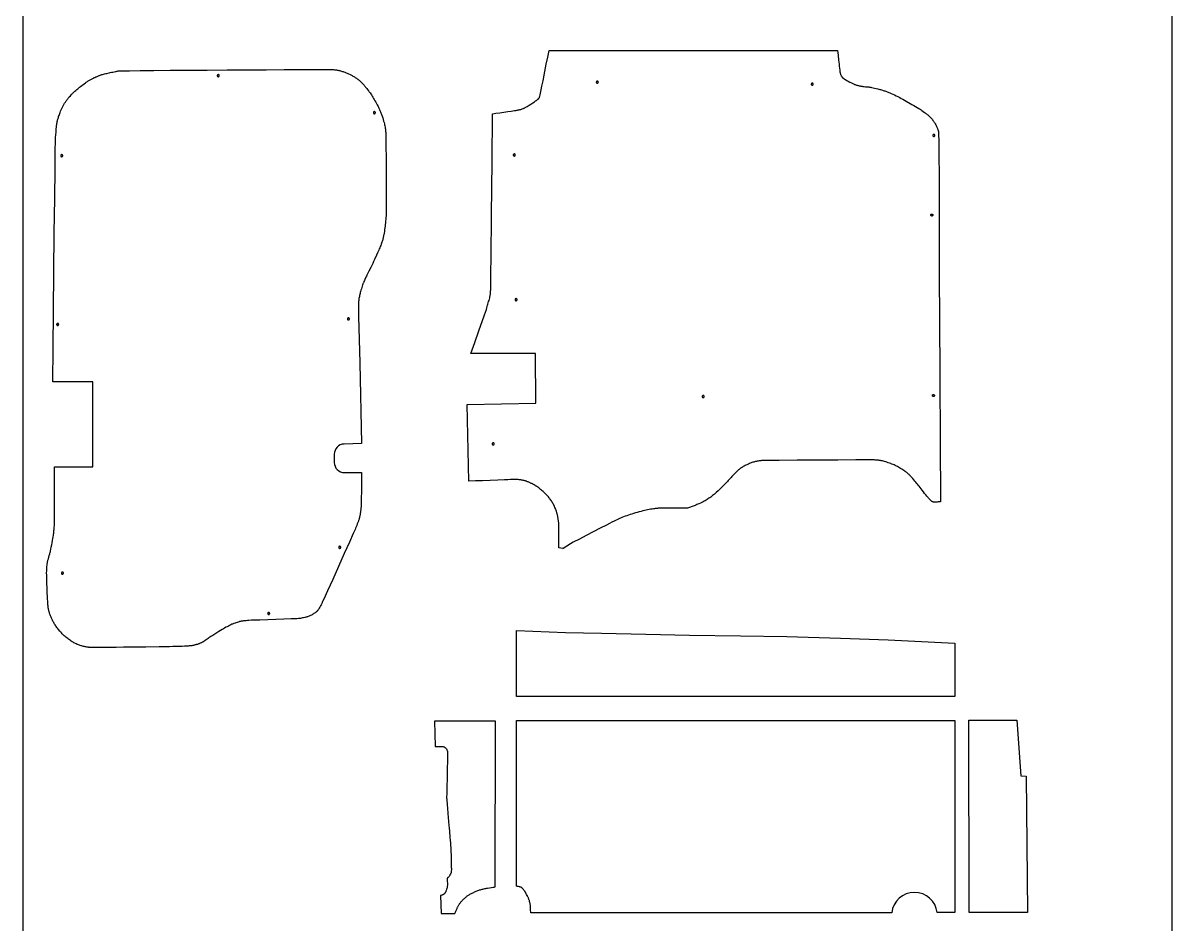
# Model space of a CAD drawing. Extents: x 0 to 9532, y -5852 to 7.
# Drawn here: x 4913 to 7154, y -3839 to -2081 of the extents above; entities that cross this region are included whole.
import ezdxf

# ---------------------------------------------------------------- set-up
doc = ezdxf.new("R2010")
doc.units = 0
doc.layers.add('DEFAULT_LAYER', color=1, linetype='CONTINUOUS')

msp = doc.modelspace()

# ---------------------------------------------------------------- linework, layer by layer
at = {"layer": 'DEFAULT_LAYER'}
for points in [[(4912.9, -5332.6), (7154.1, -5332.6), (7154.1, -1044.7), (4912.9, -1044.7)], [(6209.3, -3027.6), (6187, -3027.6), (6169.2, -3027.7), (6162.4, -3027.7), (6157.1, -3027.8), (6153.6, -3027.9), (6152.5, -3027.9), (6151.8, -3027.9), (6150.3, -3028), (6148.8, -3028.2), (6147.4, -3028.4), (6145.9, -3028.5), (6144.4, -3028.7), (6142.9, -3028.9), (6140, -3029.4), (6137, -3029.9), (6134.1, -3030.5), (6131.2, -3031), (6128.3, -3031.7), (6125.2, -3032.3), (6121.9, -3033.1), (6118.4, -3034), (6114.8, -3035), (6111.1, -3036), (6107.5, -3037), (6103.9, -3038.1), (6100.6, -3039.1), (6097.3, -3040.2), (6094.1, -3041.3), (6090.8, -3042.4), (6087.6, -3043.5), (6084.4, -3044.7), (6081.2, -3045.9), (6078.1, -3047.2), (6076.5, -3047.9), (6074.9, -3048.5), (6074, -3048.9), (6072.9, -3049.5), (6069.9, -3050.9), (6066.2, -3052.8), (6061.7, -3055), (6056.6, -3057.6), (6051, -3060.5), (6038.5, -3066.9), (6011.4, -3081), (5998.2, -3087.8), (5986.2, -3094), (5968.2, -3105), (5966.2, -3106.2), (5965.7, -3106.1), (5957.8, -3105), (5957.8, -3098.4), (5957.9, -3091.2), (5958, -3076.6), (5958.1, -3069.8), (5958.1, -3066.6), (5958.1, -3063.7), (5958, -3061.1), (5958, -3058.8), (5957.9, -3056.9), (5957.8, -3056.1), (5957.8, -3055.4), (5957.6, -3054.1), (5957.5, -3052.8), (5957.3, -3051.4), (5957.1, -3050.1), (5956.9, -3048.7), (5956.7, -3047.4), (5956.4, -3046), (5956.2, -3044.7), (5955.9, -3043.4), (5955.6, -3042.1), (5955.3, -3040.8), (5955, -3039.5), (5954.7, -3038.3), (5954.4, -3037.1), (5954.1, -3036), (5953.7, -3034.9), (5953.4, -3033.8), (5953, -3032.7), (5952.6, -3031.6), (5952.2, -3030.5), (5951.8, -3029.4), (5951.3, -3028.3), (5950.4, -3026.1), (5949.4, -3024), (5948.4, -3022), (5947.4, -3020.1), (5946.5, -3018.3), (5945.5, -3016.7), (5944.6, -3015), (5943.5, -3013.4), (5942.4, -3011.8), (5941.3, -3010.2), (5940.2, -3008.7), (5939, -3007.2), (5937.8, -3005.7), (5936.5, -3004.2), (5935.2, -3002.7), (5933.7, -3001.2), (5932.2, -2999.6), (5930.6, -2998.1), (5929, -2996.6), (5927.4, -2995.2), (5925.8, -2993.8), (5924.2, -2992.4), (5922.5, -2991), (5920.8, -2989.6), (5919.1, -2988.2), (5917.3, -2986.9), (5915.5, -2985.6), (5914.6, -2985), (5913.7, -2984.4), (5912.7, -2983.8), (5911.8, -2983.3), (5909.8, -2982.1), (5907.7, -2980.9), (5905.4, -2979.7), (5904.2, -2979.2), (5903.1, -2978.6), (5901.9, -2978), (5900.7, -2977.5), (5899.5, -2977), (5898.3, -2976.5), (5897.2, -2976), (5896, -2975.6), (5894.9, -2975.2), (5893.8, -2974.8), (5892.8, -2974.5), (5891.7, -2974.2), (5890.6, -2973.9), (5889.6, -2973.7), (5888.5, -2973.4), (5887.4, -2973.2), (5886.3, -2973), (5885.2, -2972.8), (5884.1, -2972.6), (5883, -2972.5), (5880.8, -2972.2), (5878.6, -2972), (5876.4, -2971.8), (5875.7, -2971.7), (5874.7, -2971.7), (5871.9, -2971.8), (5868.2, -2971.8), (5863.6, -2972), (5858.3, -2972.1), (5852.3, -2972.3), (5838.9, -2972.8), (5809.5, -2974), (5795.3, -2974.5), (5782.5, -2975), (5779.6, -2825.5), (5913.2, -2822.6), (5912.7, -2726), (5786.3, -2726), (5794, -2704.5), (5802.3, -2681.4), (5809.3, -2661.7), (5811.8, -2654.7), (5813.2, -2650.5), (5815, -2645.2), (5816.7, -2639.8), (5817.6, -2637.1), (5818.4, -2634.5), (5819.1, -2631.9), (5819.8, -2629.5), (5821.2, -2624.6), (5821.9, -2622.2), (5822.6, -2619.8), (5823.2, -2617.3), (5823.5, -2616.1), (5823.7, -2614.9), (5824, -2613.6), (5824.2, -2612.4), (5824.4, -2611.2), (5824.6, -2609.9), (5824.8, -2608.6), (5824.9, -2607.1), (5825, -2605.5), (5825.1, -2603.8), (5825.2, -2601.9), (5825.3, -2600), (5825.3, -2596), (5825.4, -2591.8), (5825.5, -2587.5), (5825.5, -2583.4), (5825.6, -2579.4), (5825.6, -2575.3), (5825.7, -2567.1), (5826, -2540), (5826.8, -2455.2), (5827.8, -2352.2), (5828.7, -2258.3), (5835.4, -2257.3), (5842.9, -2256.2), (5858.3, -2254), (5865.4, -2252.9), (5871.4, -2252), (5873.9, -2251.6), (5876, -2251.3), (5877.7, -2251), (5878.8, -2250.8), (5880.4, -2250.4), (5882, -2250), (5883.7, -2249.6), (5885.3, -2249.1), (5886.9, -2248.6), (5888.5, -2248), (5889.3, -2247.7), (5890.1, -2247.4), (5890.8, -2247.1), (5891.6, -2246.8), (5892.5, -2246.3), (5893.6, -2245.6), (5895, -2244.8), (5896.6, -2243.9), (5898.2, -2242.8), (5900, -2241.7), (5903.7, -2239.3), (5907.2, -2237), (5910.4, -2234.8), (5912.8, -2233.1), (5913.7, -2232.5), (5914.3, -2232.1), (5915.1, -2231.5), (5915.9, -2230.9), (5916.7, -2230.3), (5917.5, -2229.7), (5917.9, -2229.3), (5918.2, -2229), (5918.6, -2228.7), (5918.9, -2228.3), (5919.3, -2227.9), (5919.6, -2227.5), (5919.8, -2227.1), (5920.1, -2226.7), (5920.2, -2226.5), (5920.3, -2226.2), (5920.6, -2225.1), (5920.9, -2224), (5921.6, -2221), (5922.3, -2217.9), (5923.7, -2211.3), (5925, -2204.6), (5927.3, -2193.7), (5929.5, -2182.8), (5933.7, -2161.6), (5936.5, -2148), (5939.2, -2134.5), (5941.8, -2134.5), (6501.8, -2134.5), (6502.8, -2144), (6503.8, -2153.5), (6504.6, -2161.5), (6505, -2165.5), (6505.5, -2169.5), (6505.9, -2172.9), (6506.1, -2174.6), (6506.3, -2176.3), (6506.5, -2177.2), (6506.6, -2177.6), (6506.6, -2178.1), (6507, -2179.2), (6507.3, -2180.3), (6507.7, -2181.4), (6508.2, -2182.6), (6508.7, -2183.6), (6508.9, -2184.1), (6509.2, -2184.6), (6509.5, -2185.1), (6509.8, -2185.6), (6510.1, -2186), (6510.3, -2186.4), (6510.7, -2186.8), (6511, -2187.2), (6511.3, -2187.5), (6511.7, -2187.9), (6512, -2188.2), (6512.4, -2188.5), (6513.2, -2189.1), (6514, -2189.7), (6514.8, -2190.3), (6516.5, -2191.3), (6517, -2191.7), (6517.8, -2192.1), (6519.9, -2193.3), (6522.6, -2194.7), (6525.6, -2196.3), (6528.7, -2197.8), (6531.6, -2199.2), (6532.9, -2199.9), (6534, -2200.4), (6535, -2200.9), (6535.8, -2201.2), (6537.2, -2201.7), (6538.5, -2202.2), (6539.9, -2202.6), (6541.3, -2203), (6542.7, -2203.4), (6544.1, -2203.7), (6545.6, -2204), (6547, -2204.3), (6547.8, -2204.5), (6548.7, -2204.6), (6549.8, -2204.7), (6550.9, -2204.9), (6553.5, -2205.1), (6556.4, -2205.4), (6559.4, -2205.7), (6562.5, -2206), (6564, -2206.2), (6565.4, -2206.4), (6566.8, -2206.6), (6568.2, -2206.9), (6570.9, -2207.4), (6574, -2208.1), (6577.2, -2208.9), (6580.6, -2209.7), (6584, -2210.7), (6585.7, -2211.1), (6587.4, -2211.6), (6589.1, -2212.2), (6590.8, -2212.7), (6592.4, -2213.2), (6594, -2213.8), (6595.6, -2214.3), (6597.2, -2214.9), (6598.8, -2215.5), (6600.4, -2216.1), (6601.9, -2216.7), (6603.5, -2217.4), (6606.6, -2218.7), (6609.8, -2220.1), (6612.9, -2221.6), (6615.9, -2223), (6619, -2224.6), (6620.8, -2225.5), (6623.1, -2226.7), (6625.8, -2228.2), (6628.8, -2229.9), (6632.1, -2231.7), (6635.7, -2233.7), (6643.1, -2237.9), (6646.8, -2240), (6650.4, -2242.1), (6653.9, -2244.2), (6657.1, -2246.1), (6660, -2247.9), (6662.6, -2249.4), (6664.7, -2250.8), (6665.5, -2251.3), (6666.3, -2251.8), (6668.9, -2253.7), (6671.4, -2255.5), (6672.7, -2256.5), (6674, -2257.5), (6675.3, -2258.4), (6676.5, -2259.4), (6677.7, -2260.4), (6678.9, -2261.5), (6680.1, -2262.5), (6681.3, -2263.6), (6682.4, -2264.7), (6683.5, -2265.9), (6684.5, -2267.1), (6685.6, -2268.3), (6686.7, -2269.7), (6687.8, -2271.2), (6688.8, -2272.5), (6689.7, -2273.9), (6690.7, -2275.3), (6691.6, -2276.8), (6692.4, -2278.2), (6693.3, -2279.7), (6694.1, -2281.2), (6694.9, -2282.8), (6695.6, -2284.4), (6696.3, -2285.9), (6696.6, -2286.9), (6696.7, -2287.1), (6697, -2287.9), (6697.3, -2288.7), (6697.6, -2289.5), (6697.8, -2290.4), (6698.3, -2292), (6698.4, -2292.4), (6698.4, -2292.8), (6698.5, -2293.7), (6698.6, -2294.9), (6698.7, -2296.2), (6698.8, -2298.1), (6698.8, -2300.1), (6698.9, -2303.3), (6699, -2306.5), (6699.2, -2312.8), (6699.3, -2322.2), (6699.4, -2331.1), (6699.5, -2340), (6699.6, -2352.7), (6699.7, -2365.4), (6699.8, -2390.8), (6699.9, -2415.2), (6699.9, -2439.7), (6700, -2488.5), (6700.1, -2546.1), (6700.1, -2575), (6700.2, -2603.8), (6700.3, -2628.7), (6700.4, -2653.6), (6702.5, -3015.2), (6701.5, -3015.2), (6700.4, -3015.2), (6699.4, -3015.3), (6698.3, -3015.4), (6696.3, -3015.7), (6695.2, -3015.8), (6694.2, -3015.9), (6693.1, -3016), (6692.1, -3016), (6691.1, -3016), (6690.6, -3016), (6690.1, -3015.9), (6689.6, -3015.9), (6689.1, -3015.8), (6688.6, -3015.7), (6688.1, -3015.6), (6687.7, -3015.5), (6687.2, -3015.3), (6686.7, -3015.1), (6686.3, -3014.9), (6686, -3014.8), (6685.8, -3014.6), (6685.5, -3014.4), (6685.2, -3014.2), (6684.5, -3013.6), (6683.8, -3013), (6683, -3012.2), (6682.2, -3011.3), (6681.3, -3010.3), (6680.3, -3009.3), (6679.3, -3008.1), (6678.3, -3006.9), (6676.2, -3004.3), (6673.9, -3001.5), (6671.6, -2998.7), (6669.3, -2995.7), (6667.1, -2992.8), (6662.9, -2987.3), (6661, -2984.9), (6659.3, -2982.7), (6657.8, -2980.9), (6656.7, -2979.5), (6654.6, -2977.2), (6652.5, -2974.7), (6650.4, -2972.2), (6648.3, -2969.7), (6646.2, -2967.4), (6645.2, -2966.2), (6644.2, -2965.1), (6643.2, -2964.1), (6642.2, -2963.1), (6641.3, -2962.2), (6640.4, -2961.4), (6639.4, -2960.6), (6638.5, -2959.8), (6637.6, -2959), (6636.7, -2958.3), (6635.7, -2957.5), (6634.7, -2956.8), (6633.8, -2956.1), (6632.8, -2955.4), (6630.8, -2954), (6628.8, -2952.7), (6626.8, -2951.4), (6624.7, -2950.2), (6622.7, -2948.9), (6620.6, -2947.7), (6618.5, -2946.6), (6616.4, -2945.5), (6614.3, -2944.4), (6612.1, -2943.4), (6609.9, -2942.4), (6607.7, -2941.5), (6606.6, -2941.1), (6605.4, -2940.6), (6603, -2939.7), (6600.6, -2938.9), (6598.1, -2938.1), (6595.7, -2937.4), (6593.3, -2936.7), (6591.1, -2936.1), (6589.1, -2935.6), (6587.1, -2935.2), (6585.2, -2934.9), (6583.2, -2934.6), (6581.3, -2934.3), (6579.3, -2934), (6577.4, -2933.8), (6575.4, -2933.7), (6573.4, -2933.5), (6572.4, -2933.5), (6570.1, -2933.5), (6562.6, -2933.5), (6551.5, -2933.5), (6537.3, -2933.5), (6502.4, -2933.7), (6462.7, -2933.9), (6422.9, -2934.2), (6388.1, -2934.5), (6374, -2934.6), (6362.9, -2934.8), (6355.5, -2934.9), (6353.3, -2934.9), (6352.2, -2935), (6350.5, -2935.2), (6348.7, -2935.4), (6346.9, -2935.7), (6345.2, -2936), (6343.4, -2936.3), (6341.7, -2936.7), (6339.9, -2937.1), (6338.2, -2937.6), (6336.5, -2938.1), (6334.8, -2938.7), (6333.1, -2939.3), (6331.4, -2940), (6329.7, -2940.7), (6328, -2941.5), (6326.3, -2942.2), (6324.7, -2943), (6323, -2943.8), (6321.3, -2944.7), (6319.6, -2945.6), (6317.8, -2946.6), (6316.1, -2947.6), (6314.4, -2948.7), (6313.6, -2949.2), (6312.7, -2949.8), (6311.9, -2950.4), (6311.1, -2951), (6310.3, -2951.6), (6309.6, -2952.2), (6308.8, -2952.9), (6308, -2953.6), (6307.2, -2954.3), (6306.4, -2955), (6304.8, -2956.6), (6303.2, -2958.1), (6301.6, -2959.7), (6298.5, -2962.9), (6297.1, -2964.4), (6295.6, -2966), (6294.2, -2967.6), (6292.8, -2969.1), (6290, -2972.3), (6288.5, -2973.9), (6287.1, -2975.5), (6285.4, -2977.3), (6283.2, -2979.4), (6280.8, -2981.9), (6278.1, -2984.5), (6275.5, -2987.1), (6272.9, -2989.6), (6270.6, -2991.9), (6268.7, -2993.7), (6265.2, -2996.9), (6263.4, -2998.5), (6261.6, -3000.1), (6259.8, -3001.6), (6258, -3003.1), (6256.2, -3004.5), (6255.3, -3005.2), (6254.4, -3005.9), (6252.7, -3007.2), (6250.8, -3008.4), (6249, -3009.6), (6247.2, -3010.8), (6245.3, -3012), (6243.4, -3013.1), (6241.5, -3014.2), (6239.5, -3015.2), (6238.5, -3015.7), (6237.2, -3016.4), (6234.4, -3017.7), (6231, -3019.3), (6227.4, -3020.8), (6225.6, -3021.6), (6223.7, -3022.4), (6221.8, -3023.2), (6220, -3023.9), (6218.2, -3024.6), (6216.4, -3025.3), (6214.8, -3025.9), (6213.2, -3026.4), (6211.3, -3027)], [(5293.8, -2185.9), (5294, -2185.9), (5294.2, -2185.9), (5294.4, -2185.8), (5294.6, -2185.8), (5294.7, -2185.7), (5294.9, -2185.6), (5295.1, -2185.5), (5295.2, -2185.3), (5295.3, -2185.2), (5295.4, -2185), (5295.5, -2184.9), (5295.6, -2184.7), (5295.7, -2184.5), (5295.8, -2184.3), (5295.8, -2184.1), (5295.8, -2183.9), (5295.8, -2183.7), (5295.8, -2183.5), (5295.7, -2183.3), (5295.6, -2183.1), (5295.5, -2183), (5295.4, -2182.8), (5295.3, -2182.6), (5295.2, -2182.5), (5295.1, -2182.4), (5294.9, -2182.2), (5294.7, -2182.1), (5294.6, -2182.1), (5294.4, -2182), (5294.2, -2181.9), (5294, -2181.9), (5293.8, -2181.9), (5293.6, -2181.9), (5293.4, -2181.9), (5293.2, -2182), (5293, -2182.1), (5292.8, -2182.1), (5292.7, -2182.2), (5292.5, -2182.4), (5292.4, -2182.5), (5292.2, -2182.6), (5292.1, -2182.8), (5292, -2183), (5291.9, -2183.1), (5291.9, -2183.3), (5291.8, -2183.5), (5291.8, -2183.7), (5291.8, -2183.9), (5291.8, -2184.1), (5291.8, -2184.3), (5291.9, -2184.5), (5291.9, -2184.7), (5292, -2184.9), (5292.1, -2185), (5292.2, -2185.2), (5292.4, -2185.3), (5292.5, -2185.5), (5292.7, -2185.6), (5292.8, -2185.7), (5293, -2185.8), (5293.2, -2185.8), (5293.4, -2185.9), (5293.6, -2185.9)], [(6035.2, -2196.6), (6035.2, -2196.4), (6035.1, -2196.2), (6035.1, -2196), (6035, -2195.8), (6034.9, -2195.6), (6034.8, -2195.5), (6034.7, -2195.3), (6034.6, -2195.2), (6034.4, -2195), (6034.3, -2194.9), (6034.1, -2194.8), (6033.9, -2194.7), (6033.8, -2194.7), (6033.6, -2194.6), (6033.4, -2194.6), (6033.2, -2194.6), (6033, -2194.6), (6032.8, -2194.6), (6032.6, -2194.7), (6032.4, -2194.7), (6032.2, -2194.8), (6032, -2194.9), (6031.9, -2195), (6031.8, -2195.2), (6031.6, -2195.3), (6031.5, -2195.5), (6031.4, -2195.6), (6031.3, -2195.8), (6031.3, -2196), (6031.2, -2196.2), (6031.2, -2196.4), (6031.2, -2196.6), (6031.2, -2196.8), (6031.2, -2197), (6031.3, -2197.2), (6031.3, -2197.4), (6031.4, -2197.5), (6031.5, -2197.7), (6031.6, -2197.9), (6031.8, -2198), (6031.9, -2198.1), (6032, -2198.2), (6032.2, -2198.3), (6032.4, -2198.4), (6032.6, -2198.5), (6032.8, -2198.5), (6033, -2198.6), (6033.2, -2198.6), (6033.4, -2198.6), (6033.6, -2198.5), (6033.8, -2198.5), (6033.9, -2198.4), (6034.1, -2198.3), (6034.3, -2198.2), (6034.4, -2198.1), (6034.6, -2198), (6034.7, -2197.9), (6034.8, -2197.7), (6034.9, -2197.5), (6035, -2197.4), (6035.1, -2197.2), (6035.1, -2197), (6035.2, -2196.8)], [(6454.4, -2200.6), (6454.4, -2200.4), (6454.3, -2200.2), (6454.3, -2200), (6454.2, -2199.8), (6454.1, -2199.6), (6454, -2199.5), (6453.9, -2199.3), (6453.8, -2199.2), (6453.7, -2199), (6453.5, -2198.9), (6453.3, -2198.8), (6453.2, -2198.7), (6453, -2198.7), (6452.8, -2198.6), (6452.6, -2198.6), (6452.4, -2198.6), (6452.2, -2198.6), (6452, -2198.6), (6451.8, -2198.7), (6451.6, -2198.7), (6451.4, -2198.8), (6451.3, -2198.9), (6451.1, -2199), (6451, -2199.2), (6450.8, -2199.3), (6450.7, -2199.5), (6450.6, -2199.6), (6450.5, -2199.8), (6450.5, -2200), (6450.4, -2200.2), (6450.4, -2200.4), (6450.4, -2200.6), (6450.4, -2200.8), (6450.4, -2201), (6450.5, -2201.2), (6450.5, -2201.4), (6450.6, -2201.5), (6450.7, -2201.7), (6450.8, -2201.9), (6451, -2202), (6451.1, -2202.1), (6451.3, -2202.2), (6451.4, -2202.3), (6451.6, -2202.4), (6451.8, -2202.5), (6452, -2202.5), (6452.2, -2202.6), (6452.4, -2202.6), (6452.6, -2202.6), (6452.8, -2202.5), (6453, -2202.5), (6453.2, -2202.4), (6453.3, -2202.3), (6453.5, -2202.2), (6453.7, -2202.1), (6453.8, -2202), (6453.9, -2201.9), (6454, -2201.7), (6454.1, -2201.5), (6454.2, -2201.4), (6454.3, -2201.2), (6454.3, -2201), (6454.4, -2200.8)], [(5598.3, -2258.1), (5598.5, -2258.1), (5598.7, -2258), (5598.9, -2258), (5599, -2257.9), (5599.2, -2257.8), (5599.4, -2257.7), (5599.5, -2257.6), (5599.7, -2257.5), (5599.8, -2257.3), (5599.9, -2257.2), (5600, -2257), (5600.1, -2256.9), (5600.2, -2256.7), (5600.2, -2256.5), (5600.2, -2256.3), (5600.3, -2256.1), (5600.2, -2255.9), (5600.2, -2255.7), (5600.2, -2255.5), (5600.1, -2255.3), (5600, -2255.1), (5599.9, -2255), (5599.8, -2254.8), (5599.7, -2254.7), (5599.5, -2254.5), (5599.4, -2254.4), (5599.2, -2254.3), (5599, -2254.2), (5598.9, -2254.2), (5598.7, -2254.1), (5598.5, -2254.1), (5598.3, -2254.1), (5598.1, -2254.1), (5597.9, -2254.1), (5597.7, -2254.2), (5597.5, -2254.2), (5597.3, -2254.3), (5597.1, -2254.4), (5597, -2254.5), (5596.8, -2254.7), (5596.7, -2254.8), (5596.6, -2255), (5596.5, -2255.1), (5596.4, -2255.3), (5596.3, -2255.5), (5596.3, -2255.7), (5596.3, -2255.9), (5596.3, -2256.1), (5596.3, -2256.3), (5596.3, -2256.5), (5596.3, -2256.7), (5596.4, -2256.9), (5596.5, -2257), (5596.6, -2257.2), (5596.7, -2257.3), (5596.8, -2257.5), (5597, -2257.6), (5597.1, -2257.7), (5597.3, -2257.8), (5597.5, -2257.9), (5597.7, -2258), (5597.9, -2258), (5598.1, -2258.1)], [(6691.6, -2300.5), (6691.6, -2300.3), (6691.5, -2300.1), (6691.5, -2299.9), (6691.4, -2299.7), (6691.3, -2299.5), (6691.2, -2299.4), (6691.1, -2299.2), (6691, -2299.1), (6690.8, -2298.9), (6690.7, -2298.8), (6690.5, -2298.7), (6690.4, -2298.6), (6690.2, -2298.6), (6690, -2298.5), (6689.8, -2298.5), (6689.6, -2298.5), (6689.4, -2298.5), (6689.2, -2298.5), (6689, -2298.6), (6688.8, -2298.6), (6688.6, -2298.7), (6688.5, -2298.8), (6688.3, -2298.9), (6688.2, -2299.1), (6688, -2299.2), (6687.9, -2299.4), (6687.8, -2299.5), (6687.7, -2299.7), (6687.7, -2299.9), (6687.6, -2300.1), (6687.6, -2300.3), (6687.6, -2300.5), (6687.6, -2300.7), (6687.6, -2300.9), (6687.7, -2301.1), (6687.7, -2301.3), (6687.8, -2301.4), (6687.9, -2301.6), (6688, -2301.7), (6688.2, -2301.9), (6688.3, -2302), (6688.5, -2302.1), (6688.6, -2302.2), (6688.8, -2302.3), (6689, -2302.4), (6689.2, -2302.4), (6689.4, -2302.5), (6689.6, -2302.5), (6689.8, -2302.5), (6690, -2302.4), (6690.2, -2302.4), (6690.4, -2302.3), (6690.5, -2302.2), (6690.7, -2302.1), (6690.8, -2302), (6691, -2301.9), (6691.1, -2301.7), (6691.2, -2301.6), (6691.3, -2301.4), (6691.4, -2301.3), (6691.5, -2301.1), (6691.5, -2300.9), (6691.6, -2300.7)], [(4988.5, -2342), (4988.7, -2342), (4988.9, -2342), (4989.1, -2341.9), (4989.3, -2341.8), (4989.5, -2341.8), (4989.6, -2341.7), (4989.8, -2341.5), (4989.9, -2341.4), (4990.1, -2341.3), (4990.2, -2341.1), (4990.3, -2340.9), (4990.4, -2340.8), (4990.4, -2340.6), (4990.5, -2340.4), (4990.5, -2340.2), (4990.5, -2340), (4990.5, -2339.8), (4990.5, -2339.6), (4990.4, -2339.4), (4990.4, -2339.2), (4990.3, -2339), (4990.2, -2338.9), (4990.1, -2338.7), (4989.9, -2338.6), (4989.8, -2338.5), (4989.6, -2338.3), (4989.5, -2338.2), (4989.3, -2338.2), (4989.1, -2338.1), (4988.9, -2338), (4988.7, -2338), (4988.5, -2338), (4988.3, -2338), (4988.1, -2338), (4987.9, -2338.1), (4987.7, -2338.2), (4987.6, -2338.2), (4987.4, -2338.3), (4987.3, -2338.5), (4987.1, -2338.6), (4987, -2338.7), (4986.9, -2338.9), (4986.8, -2339), (4986.7, -2339.2), (4986.6, -2339.4), (4986.6, -2339.6), (4986.5, -2339.8), (4986.5, -2340), (4986.5, -2340.2), (4986.6, -2340.4), (4986.6, -2340.6), (4986.7, -2340.8), (4986.8, -2340.9), (4986.9, -2341.1), (4987, -2341.3), (4987.1, -2341.4), (4987.3, -2341.5), (4987.4, -2341.7), (4987.6, -2341.8), (4987.7, -2341.8), (4987.9, -2341.9), (4988.1, -2342), (4988.3, -2342)], [(5873.2, -2338.7), (5873.2, -2338.5), (5873.2, -2338.3), (5873.1, -2338.1), (5873.1, -2337.9), (5873, -2337.7), (5872.9, -2337.5), (5872.8, -2337.4), (5872.7, -2337.2), (5872.5, -2337.1), (5872.4, -2337), (5872.2, -2336.9), (5872, -2336.8), (5871.8, -2336.8), (5871.6, -2336.7), (5871.4, -2336.7), (5871.2, -2336.7), (5871, -2336.7), (5870.8, -2336.7), (5870.6, -2336.8), (5870.5, -2336.8), (5870.3, -2336.9), (5870.1, -2337), (5870, -2337.1), (5869.8, -2337.2), (5869.7, -2337.4), (5869.6, -2337.5), (5869.5, -2337.7), (5869.4, -2337.9), (5869.3, -2338.1), (5869.3, -2338.3), (5869.2, -2338.5), (5869.2, -2338.7), (5869.2, -2338.9), (5869.3, -2339.1), (5869.3, -2339.3), (5869.4, -2339.4), (5869.5, -2339.6), (5869.6, -2339.8), (5869.7, -2339.9), (5869.8, -2340.1), (5870, -2340.2), (5870.1, -2340.3), (5870.3, -2340.4), (5870.5, -2340.5), (5870.6, -2340.6), (5870.8, -2340.6), (5871, -2340.7), (5871.2, -2340.7), (5871.4, -2340.7), (5871.6, -2340.6), (5871.8, -2340.6), (5872, -2340.5), (5872.2, -2340.4), (5872.4, -2340.3), (5872.5, -2340.2), (5872.7, -2340.1), (5872.8, -2339.9), (5872.9, -2339.8), (5873, -2339.6), (5873.1, -2339.4), (5873.1, -2339.3), (5873.2, -2339.1), (5873.2, -2338.9)], [(6683.6, -2455.8), (6683.6, -2455.6), (6683.6, -2455.4), (6683.6, -2455.2), (6683.7, -2455), (6683.8, -2454.8), (6683.9, -2454.7), (6684, -2454.5), (6684.1, -2454.4), (6684.3, -2454.2), (6684.4, -2454.1), (6684.6, -2454), (6684.8, -2453.9), (6685, -2453.9), (6685.2, -2453.8), (6685.4, -2453.8), (6685.6, -2453.8), (6685.8, -2453.8), (6686, -2453.8), (6686.2, -2453.9), (6686.3, -2453.9), (6686.5, -2454), (6686.7, -2454.1), (6686.8, -2454.2), (6687, -2454.4), (6687.1, -2454.5), (6687.2, -2454.7), (6687.3, -2454.8), (6687.4, -2455), (6687.5, -2455.2), (6687.5, -2455.4), (6687.5, -2455.6), (6687.6, -2455.8), (6687.5, -2456), (6687.5, -2456.2), (6687.5, -2456.4), (6687.4, -2456.6), (6687.3, -2456.7), (6687.2, -2456.9), (6687.1, -2457), (6687, -2457.2), (6686.8, -2457.3), (6686.7, -2457.4), (6686.5, -2457.5), (6686.3, -2457.6), (6686.2, -2457.7), (6686, -2457.7), (6685.8, -2457.8), (6685.6, -2457.8), (6685.4, -2457.8), (6685.2, -2457.7), (6685, -2457.7), (6684.8, -2457.6), (6684.6, -2457.5), (6684.4, -2457.4), (6684.3, -2457.3), (6684.1, -2457.2), (6684, -2457), (6683.9, -2456.9), (6683.8, -2456.7), (6683.7, -2456.6), (6683.6, -2456.4), (6683.6, -2456.2), (6683.6, -2456)], [(5876.7, -2620.9), (5876.6, -2620.7), (5876.6, -2620.5), (5876.6, -2620.3), (5876.5, -2620.1), (5876.4, -2619.9), (5876.3, -2619.8), (5876.2, -2619.6), (5876.1, -2619.5), (5875.9, -2619.4), (5875.8, -2619.2), (5875.6, -2619.1), (5875.4, -2619.1), (5875.2, -2619), (5875.1, -2618.9), (5874.9, -2618.9), (5874.7, -2618.9), (5874.5, -2618.9), (5874.3, -2618.9), (5874.1, -2619), (5873.9, -2619.1), (5873.7, -2619.1), (5873.5, -2619.2), (5873.4, -2619.4), (5873.2, -2619.5), (5873.1, -2619.6), (5873, -2619.8), (5872.9, -2619.9), (5872.8, -2620.1), (5872.7, -2620.3), (5872.7, -2620.5), (5872.7, -2620.7), (5872.7, -2620.9), (5872.7, -2621.1), (5872.7, -2621.3), (5872.7, -2621.5), (5872.8, -2621.7), (5872.9, -2621.9), (5873, -2622), (5873.1, -2622.2), (5873.2, -2622.3), (5873.4, -2622.4), (5873.5, -2622.6), (5873.7, -2622.7), (5873.9, -2622.7), (5874.1, -2622.8), (5874.3, -2622.9), (5874.5, -2622.9), (5874.7, -2622.9), (5874.9, -2622.9), (5875.1, -2622.9), (5875.2, -2622.8), (5875.4, -2622.7), (5875.6, -2622.7), (5875.8, -2622.6), (5875.9, -2622.4), (5876.1, -2622.3), (5876.2, -2622.2), (5876.3, -2622), (5876.4, -2621.9), (5876.5, -2621.7), (5876.6, -2621.5), (5876.6, -2621.3), (5876.6, -2621.1)], [(5547.6, -2660.5), (5547.8, -2660.5), (5548, -2660.5), (5548.2, -2660.4), (5548.4, -2660.4), (5548.5, -2660.3), (5548.7, -2660.2), (5548.9, -2660.1), (5549, -2659.9), (5549.1, -2659.8), (5549.2, -2659.6), (5549.3, -2659.5), (5549.4, -2659.3), (5549.5, -2659.1), (5549.6, -2658.9), (5549.6, -2658.7), (5549.6, -2658.5), (5549.6, -2658.3), (5549.6, -2658.1), (5549.5, -2657.9), (5549.4, -2657.7), (5549.3, -2657.6), (5549.2, -2657.4), (5549.1, -2657.2), (5549, -2657.1), (5548.9, -2657), (5548.7, -2656.9), (5548.5, -2656.8), (5548.4, -2656.7), (5548.2, -2656.6), (5548, -2656.6), (5547.8, -2656.5), (5547.6, -2656.5), (5547.4, -2656.5), (5547.2, -2656.6), (5547, -2656.6), (5546.8, -2656.7), (5546.6, -2656.8), (5546.5, -2656.9), (5546.3, -2657), (5546.2, -2657.1), (5546, -2657.2), (5545.9, -2657.4), (5545.8, -2657.6), (5545.7, -2657.7), (5545.7, -2657.9), (5545.6, -2658.1), (5545.6, -2658.3), (5545.6, -2658.5), (5545.6, -2658.7), (5545.6, -2658.9), (5545.7, -2659.1), (5545.7, -2659.3), (5545.8, -2659.5), (5545.9, -2659.6), (5546, -2659.8), (5546.2, -2659.9), (5546.3, -2660.1), (5546.5, -2660.2), (5546.6, -2660.3), (5546.8, -2660.4), (5547, -2660.4), (5547.2, -2660.5), (5547.4, -2660.5)], [(4980.6, -2671.2), (4980.8, -2671.2), (4981, -2671.2), (4981.2, -2671.1), (4981.4, -2671.1), (4981.5, -2671), (4981.7, -2670.9), (4981.9, -2670.8), (4982, -2670.6), (4982.1, -2670.5), (4982.2, -2670.3), (4982.3, -2670.2), (4982.4, -2670), (4982.5, -2669.8), (4982.5, -2669.6), (4982.6, -2669.4), (4982.6, -2669.2), (4982.6, -2669), (4982.5, -2668.8), (4982.5, -2668.6), (4982.4, -2668.4), (4982.3, -2668.3), (4982.2, -2668.1), (4982.1, -2667.9), (4982, -2667.8), (4981.9, -2667.7), (4981.7, -2667.6), (4981.5, -2667.5), (4981.4, -2667.4), (4981.2, -2667.3), (4981, -2667.3), (4980.8, -2667.2), (4980.6, -2667.2), (4980.4, -2667.2), (4980.2, -2667.3), (4980, -2667.3), (4979.8, -2667.4), (4979.6, -2667.5), (4979.5, -2667.6), (4979.3, -2667.7), (4979.2, -2667.8), (4979, -2667.9), (4978.9, -2668.1), (4978.8, -2668.3), (4978.7, -2668.4), (4978.7, -2668.6), (4978.6, -2668.8), (4978.6, -2669), (4978.6, -2669.2), (4978.6, -2669.4), (4978.6, -2669.6), (4978.7, -2669.8), (4978.7, -2670), (4978.8, -2670.2), (4978.9, -2670.3), (4979, -2670.5), (4979.2, -2670.6), (4979.3, -2670.8), (4979.5, -2670.9), (4979.6, -2671), (4979.8, -2671.1), (4980, -2671.1), (4980.2, -2671.2), (4980.4, -2671.2)], [(6241.6, -2809.9), (6241.6, -2809.7), (6241.6, -2809.5), (6241.6, -2809.3), (6241.5, -2809.1), (6241.4, -2808.9), (6241.3, -2808.7), (6241.2, -2808.6), (6241.1, -2808.5), (6240.9, -2808.3), (6240.8, -2808.2), (6240.6, -2808.1), (6240.4, -2808), (6240.2, -2808), (6240, -2807.9), (6239.8, -2807.9), (6239.6, -2807.9), (6239.4, -2807.9), (6239.2, -2807.9), (6239, -2808), (6238.9, -2808), (6238.7, -2808.1), (6238.5, -2808.2), (6238.4, -2808.3), (6238.2, -2808.5), (6238.1, -2808.6), (6238, -2808.7), (6237.9, -2808.9), (6237.8, -2809.1), (6237.7, -2809.3), (6237.7, -2809.5), (6237.7, -2809.7), (6237.6, -2809.9), (6237.7, -2810.1), (6237.7, -2810.3), (6237.7, -2810.5), (6237.8, -2810.6), (6237.9, -2810.8), (6238, -2811), (6238.1, -2811.1), (6238.2, -2811.3), (6238.4, -2811.4), (6238.5, -2811.5), (6238.7, -2811.6), (6238.9, -2811.7), (6239, -2811.8), (6239.2, -2811.8), (6239.4, -2811.9), (6239.6, -2811.9), (6239.8, -2811.9), (6240, -2811.8), (6240.2, -2811.8), (6240.4, -2811.7), (6240.6, -2811.6), (6240.8, -2811.5), (6240.9, -2811.4), (6241.1, -2811.3), (6241.2, -2811.1), (6241.3, -2811), (6241.4, -2810.8), (6241.5, -2810.6), (6241.6, -2810.5), (6241.6, -2810.3), (6241.6, -2810.1)], [(6686.7, -2808), (6686.7, -2807.8), (6686.7, -2807.6), (6686.8, -2807.4), (6686.8, -2807.2), (6686.9, -2807.1), (6687, -2806.9), (6687.1, -2806.7), (6687.3, -2806.6), (6687.4, -2806.5), (6687.6, -2806.4), (6687.7, -2806.3), (6687.9, -2806.2), (6688.1, -2806.1), (6688.3, -2806.1), (6688.5, -2806), (6688.7, -2806), (6688.9, -2806), (6689.1, -2806.1), (6689.3, -2806.1), (6689.5, -2806.2), (6689.6, -2806.3), (6689.8, -2806.4), (6690, -2806.5), (6690.1, -2806.6), (6690.2, -2806.7), (6690.3, -2806.9), (6690.4, -2807.1), (6690.5, -2807.2), (6690.6, -2807.4), (6690.6, -2807.6), (6690.7, -2807.8), (6690.7, -2808), (6690.7, -2808.2), (6690.6, -2808.4), (6690.6, -2808.6), (6690.5, -2808.8), (6690.4, -2809), (6690.3, -2809.1), (6690.2, -2809.3), (6690.1, -2809.4), (6690, -2809.6), (6689.8, -2809.7), (6689.6, -2809.8), (6689.5, -2809.9), (6689.3, -2809.9), (6689.1, -2810), (6688.9, -2810), (6688.7, -2810), (6688.5, -2810), (6688.3, -2810), (6688.1, -2809.9), (6687.9, -2809.9), (6687.7, -2809.8), (6687.6, -2809.7), (6687.4, -2809.6), (6687.3, -2809.4), (6687.1, -2809.3), (6687, -2809.1), (6686.9, -2809), (6686.8, -2808.8), (6686.8, -2808.6), (6686.7, -2808.4), (6686.7, -2808.2)], [(5832.1, -2902.3), (5832.1, -2902), (5832, -2901.8), (5832, -2901.7), (5831.9, -2901.5), (5831.8, -2901.3), (5831.7, -2901.1), (5831.6, -2901), (5831.5, -2900.8), (5831.4, -2900.7), (5831.2, -2900.6), (5831, -2900.5), (5830.9, -2900.4), (5830.7, -2900.3), (5830.5, -2900.3), (5830.3, -2900.3), (5830.1, -2900.3), (5829.9, -2900.3), (5829.7, -2900.3), (5829.5, -2900.3), (5829.3, -2900.4), (5829.1, -2900.5), (5829, -2900.6), (5828.8, -2900.7), (5828.7, -2900.8), (5828.5, -2901), (5828.4, -2901.1), (5828.3, -2901.3), (5828.2, -2901.5), (5828.2, -2901.7), (5828.1, -2901.8), (5828.1, -2902), (5828.1, -2902.3), (5828.1, -2902.5), (5828.1, -2902.7), (5828.2, -2902.8), (5828.2, -2903), (5828.3, -2903.2), (5828.4, -2903.4), (5828.5, -2903.5), (5828.7, -2903.7), (5828.8, -2903.8), (5829, -2903.9), (5829.1, -2904), (5829.3, -2904.1), (5829.5, -2904.2), (5829.7, -2904.2), (5829.9, -2904.2), (5830.1, -2904.3), (5830.3, -2904.2), (5830.5, -2904.2), (5830.7, -2904.2), (5830.9, -2904.1), (5831, -2904), (5831.2, -2903.9), (5831.4, -2903.8), (5831.5, -2903.7), (5831.6, -2903.5), (5831.7, -2903.4), (5831.8, -2903.2), (5831.9, -2903), (5832, -2902.8), (5832, -2902.7), (5832.1, -2902.5)], [(5530.8, -3106), (5531, -3106), (5531.2, -3106), (5531.4, -3105.9), (5531.5, -3105.9), (5531.7, -3105.8), (5531.9, -3105.7), (5532, -3105.6), (5532.2, -3105.4), (5532.3, -3105.3), (5532.4, -3105.1), (5532.5, -3105), (5532.6, -3104.8), (5532.7, -3104.6), (5532.7, -3104.4), (5532.7, -3104.2), (5532.8, -3104), (5532.7, -3103.8), (5532.7, -3103.6), (5532.7, -3103.4), (5532.6, -3103.2), (5532.5, -3103.1), (5532.4, -3102.9), (5532.3, -3102.7), (5532.2, -3102.6), (5532, -3102.5), (5531.9, -3102.4), (5531.7, -3102.3), (5531.5, -3102.2), (5531.4, -3102.1), (5531.2, -3102.1), (5531, -3102), (5530.8, -3102), (5530.6, -3102), (5530.4, -3102.1), (5530.2, -3102.1), (5530, -3102.2), (5529.8, -3102.3), (5529.6, -3102.4), (5529.5, -3102.5), (5529.3, -3102.6), (5529.2, -3102.7), (5529.1, -3102.9), (5529, -3103.1), (5528.9, -3103.2), (5528.8, -3103.4), (5528.8, -3103.6), (5528.8, -3103.8), (5528.8, -3104), (5528.8, -3104.2), (5528.8, -3104.4), (5528.8, -3104.6), (5528.9, -3104.8), (5529, -3105), (5529.1, -3105.1), (5529.2, -3105.3), (5529.3, -3105.4), (5529.5, -3105.6), (5529.6, -3105.7), (5529.8, -3105.8), (5530, -3105.9), (5530.2, -3105.9), (5530.4, -3106), (5530.6, -3106)], [(4989.8, -3156.4), (4990, -3156.4), (4990.2, -3156.3), (4990.4, -3156.3), (4990.6, -3156.2), (4990.8, -3156.1), (4990.9, -3156), (4991.1, -3155.9), (4991.2, -3155.8), (4991.4, -3155.7), (4991.5, -3155.5), (4991.6, -3155.3), (4991.7, -3155.2), (4991.7, -3155), (4991.8, -3154.8), (4991.8, -3154.6), (4991.8, -3154.4), (4991.8, -3154.2), (4991.8, -3154), (4991.7, -3153.8), (4991.7, -3153.6), (4991.6, -3153.4), (4991.5, -3153.3), (4991.4, -3153.1), (4991.2, -3153), (4991.1, -3152.8), (4990.9, -3152.7), (4990.8, -3152.6), (4990.6, -3152.5), (4990.4, -3152.5), (4990.2, -3152.4), (4990, -3152.4), (4989.8, -3152.4), (4989.6, -3152.4), (4989.4, -3152.4), (4989.2, -3152.5), (4989, -3152.5), (4988.9, -3152.6), (4988.7, -3152.7), (4988.5, -3152.8), (4988.4, -3153), (4988.3, -3153.1), (4988.2, -3153.3), (4988.1, -3153.4), (4988, -3153.6), (4987.9, -3153.8), (4987.9, -3154), (4987.8, -3154.2), (4987.8, -3154.4), (4987.8, -3154.6), (4987.9, -3154.8), (4987.9, -3155), (4988, -3155.2), (4988.1, -3155.3), (4988.2, -3155.5), (4988.3, -3155.7), (4988.4, -3155.8), (4988.5, -3155.9), (4988.7, -3156), (4988.9, -3156.1), (4989, -3156.2), (4989.2, -3156.3), (4989.4, -3156.3), (4989.6, -3156.4)], [(5392.1, -3235), (5392.3, -3235), (5392.5, -3234.9), (5392.7, -3234.9), (5392.9, -3234.8), (5393.1, -3234.7), (5393.3, -3234.6), (5393.4, -3234.5), (5393.5, -3234.4), (5393.7, -3234.2), (5393.8, -3234.1), (5393.9, -3233.9), (5394, -3233.7), (5394, -3233.6), (5394.1, -3233.4), (5394.1, -3233.2), (5394.1, -3233), (5394.1, -3232.8), (5394.1, -3232.6), (5394, -3232.4), (5394, -3232.2), (5393.9, -3232), (5393.8, -3231.9), (5393.7, -3231.7), (5393.5, -3231.6), (5393.4, -3231.4), (5393.3, -3231.3), (5393.1, -3231.2), (5392.9, -3231.1), (5392.7, -3231.1), (5392.5, -3231), (5392.3, -3231), (5392.1, -3231), (5391.9, -3231), (5391.7, -3231), (5391.5, -3231.1), (5391.4, -3231.1), (5391.2, -3231.2), (5391, -3231.3), (5390.9, -3231.4), (5390.7, -3231.6), (5390.6, -3231.7), (5390.5, -3231.9), (5390.4, -3232), (5390.3, -3232.2), (5390.2, -3232.4), (5390.2, -3232.6), (5390.1, -3232.8), (5390.1, -3233), (5390.1, -3233.2), (5390.2, -3233.4), (5390.2, -3233.6), (5390.3, -3233.7), (5390.4, -3233.9), (5390.5, -3234.1), (5390.6, -3234.2), (5390.7, -3234.4), (5390.9, -3234.5), (5391, -3234.6), (5391.2, -3234.7), (5391.4, -3234.8), (5391.5, -3234.9), (5391.7, -3234.9), (5391.9, -3235)], [(5875.5, -3266), (5971.2, -3269.9), (6041.2, -3271.5), (6127.8, -3273.5), (6212.8, -3275.3), (6312.2, -3276.4), (6402.8, -3278.3), (6507.3, -3281.1), (6600.4, -3284.4), (6730.5, -3290.8), (6730.5, -3394.9), (5875.5, -3394.9)], [(6851.6, -3440.9), (6859.5, -3549.8), (6869.6, -3550.6), (6872.1, -3816.2), (6758.2, -3816.2), (6758, -3440.9)]]:
    msp.add_lwpolyline(points, close=True, dxfattribs=at)
for points in [[(5100.8, -2174.5), (5101.4, -2174.5), (5102.6, -2174.4), (5106.6, -2174.4), (5112.6, -2174.3), (5120.5, -2174.2), (5141.5, -2174), (5168.3, -2173.7), (5199.9, -2173.5), (5235, -2173.2), (5272.4, -2172.9), (5311, -2172.7), (5349.6, -2172.5), (5387.1, -2172.3), (5422.3, -2172.1), (5454, -2172.1), (5481.1, -2172), (5492.5, -2172), (5502.3, -2172.1), (5510.4, -2172.1), (5516.6, -2172.2), (5518.9, -2172.2), (5520.7, -2172.3), (5522, -2172.3), (5522.7, -2172.4), (5524.3, -2172.6), (5526, -2172.9), (5527.6, -2173.3), (5529.3, -2173.6), (5530.9, -2174.1), (5532.5, -2174.5), (5534.2, -2175), (5535.8, -2175.5), (5537.4, -2176), (5539, -2176.5), (5540.5, -2177.1), (5542.1, -2177.7), (5543.6, -2178.3), (5545.1, -2178.9), (5546.6, -2179.6), (5548.1, -2180.3), (5549.5, -2181), (5551, -2181.7), (5552.4, -2182.4), (5553.8, -2183.2), (5555.2, -2183.9), (5556.6, -2184.7), (5558, -2185.6), (5559.4, -2186.4), (5560.7, -2187.3), (5562.1, -2188.2), (5563.4, -2189.1), (5564.7, -2190.1), (5566, -2191), (5567.3, -2192), (5568.5, -2193), (5569.8, -2194), (5571, -2195.1), (5572.2, -2196.2), (5573.4, -2197.4), (5574.6, -2198.6), (5575.8, -2199.8), (5576.9, -2201.1), (5578.1, -2202.4), (5579.2, -2203.6), (5580.3, -2204.9), (5581.3, -2206.2), (5583.3, -2208.7), (5585.2, -2211), (5586.9, -2213.2), (5587.6, -2214.2), (5588.4, -2215.3), (5589.9, -2217.3), (5591.3, -2219.5), (5592.7, -2221.6), (5594.1, -2223.8), (5595.4, -2226), (5596.8, -2228.2), (5598.1, -2230.4), (5599.4, -2232.8), (5600.9, -2235.4), (5602.4, -2238.1), (5604, -2241), (5605.5, -2244), (5606.3, -2245.5), (5607, -2247), (5607.8, -2248.5), (5608.5, -2250.1), (5609.1, -2251.6), (5609.8, -2253), (5610.4, -2254.5), (5611, -2256.1), (5611.6, -2257.8), (5612.2, -2259.5), (5612.8, -2261.2), (5613.4, -2262.9), (5614.5, -2266.4), (5615.5, -2269.7), (5616.4, -2272.8), (5617.2, -2275.6), (5617.8, -2278), (5618.3, -2280), (5618.7, -2282.1), (5619.1, -2284.2), (5619.4, -2286.3), (5619.7, -2288.4), (5620, -2290.5), (5620.2, -2292.6), (5620.4, -2294.8), (5620.5, -2295.7), (5620.5, -2297.4), (5620.6, -2302.8), (5620.7, -2310.8), (5620.8, -2320.7), (5621, -2345.2), (5621.1, -2373), (5621.2, -2401), (5621.3, -2426), (5621.3, -2436.3), (5621.3, -2444.7), (5621.2, -2450.7), (5621.2, -2452.6), (5621.2, -2453.9), (5621, -2457.3), (5620.8, -2460.7), (5620.6, -2464.1), (5620.3, -2467.5), (5620, -2470.9), (5619.6, -2474.3), (5619.2, -2477.6), (5618.8, -2481), (5618.3, -2484.3), (5617.8, -2487.6), (5617.3, -2490.9), (5616.7, -2494.2), (5616.4, -2495.9), (5616, -2497.5), (5615.7, -2499.2), (5615.3, -2500.8), (5614.9, -2502.4), (5614.5, -2504.1), (5614.1, -2505.7), (5613.6, -2507.3), (5613.1, -2509), (5612.4, -2510.9), (5611.7, -2512.9), (5610.8, -2515), (5609.9, -2517.2), (5608.9, -2519.6), (5607.9, -2522), (5606.9, -2524.4), (5604.7, -2529.3), (5602.6, -2534.1), (5598.6, -2542.7), (5596.9, -2546.6), (5595.1, -2550.4), (5593.3, -2554.2), (5591.4, -2558), (5587.7, -2565.5), (5585.8, -2569.3), (5583.9, -2573.1), (5583, -2575.2), (5581.9, -2577.3), (5579.9, -2581.4), (5578.9, -2583.5), (5577.9, -2585.6), (5577.5, -2586.7), (5577, -2587.8), (5576.6, -2588.8), (5576.1, -2589.9), (5575.7, -2591), (5575.3, -2592.2), (5574.5, -2594.6), (5573.7, -2597.1), (5572.9, -2599.7), (5572.1, -2602.2), (5571.4, -2604.7), (5570.8, -2607), (5570.3, -2609), (5569.9, -2611), (5569.4, -2612.9), (5569, -2614.9), (5568.6, -2616.8), (5568.2, -2618.8), (5567.9, -2620.7), (5567.7, -2622.7), (5567.4, -2624.7), (5567.4, -2625.7), (5567.3, -2626.8), (5567.3, -2627.9), (5567.2, -2629.1), (5567.2, -2631.6), (5567.2, -2634.3), (5567.3, -2637), (5567.3, -2639.7), (5567.4, -2642.4), (5567.4, -2645), (5567.6, -2654.4), (5568.1, -2675.9), (5569.7, -2743.8), (5573.4, -2901.7), (5539.5, -2902.6, 0.406348), (5520, -2922.6), (5520, -2938.3, 0.414214), (5540, -2958.3), (5573.2, -2958.3), (5573.1, -2967.2), (5573, -2976.9), (5572.9, -2996.9), (5572.8, -3006.1), (5572.6, -3014.1), (5572.6, -3017.6), (5572.5, -3020.5), (5572.4, -3022.9), (5572.3, -3024.6), (5572, -3027.5), (5571.7, -3030.4), (5571.4, -3033.3), (5571, -3036.1), (5570.8, -3037.6), (5570.6, -3039), (5570.3, -3040.4), (5570, -3041.8), (5569.7, -3043.3), (5569.4, -3044.7), (5569.1, -3046.1), (5568.8, -3047.5), (5568.4, -3048.9), (5568, -3050.3), (5567.5, -3051.6), (5567.1, -3053), (5566.6, -3054.4), (5566.1, -3055.7), (5565.6, -3057.1), (5565, -3058.5), (5563.9, -3061.2), (5562.8, -3063.8), (5561.7, -3066.5), (5560.6, -3069.2), (5559.4, -3071.9), (5557.1, -3077.2), (5549.6, -3093.8), (5539.6, -3116.2), (5528.3, -3141.5), (5517, -3166.6), (5507, -3188.7), (5499.6, -3204.9), (5497.4, -3209.8), (5496.7, -3211.3), (5496.3, -3212.2), (5494.2, -3216.3), (5493.1, -3218.4), (5492, -3220.5), (5490.9, -3222.5), (5490.3, -3223.5), (5489.8, -3224.3), (5489.3, -3225.2), (5488.8, -3225.9), (5488.3, -3226.6), (5487.8, -3227.1), (5487.4, -3227.6), (5486.9, -3228.1), (5486.5, -3228.6), (5486, -3229.1), (5485.5, -3229.5), (5484.9, -3230), (5483.9, -3230.9), (5482.8, -3231.7), (5481.7, -3232.5), (5480.5, -3233.2), (5479.4, -3233.9), (5478.2, -3234.7), (5476.8, -3235.4), (5475.4, -3236.2), (5473.9, -3236.9), (5472.4, -3237.6), (5470.8, -3238.3), (5469.3, -3238.9), (5467.7, -3239.5), (5466.9, -3239.7), (5466.1, -3240), (5464.3, -3240.5), (5462.4, -3241), (5460.3, -3241.4), (5458.3, -3241.8), (5456.2, -3242.2), (5454.1, -3242.6), (5452.1, -3242.8), (5451.4, -3242.9), (5450.2, -3243), (5446.8, -3243.2), (5442, -3243.4), (5436.2, -3243.6), (5421.9, -3244.2), (5405.8, -3244.7), (5375.2, -3245.8), (5364.2, -3246.2), (5360.6, -3246.3), (5358.5, -3246.4), (5353.3, -3246.8), (5350.6, -3247), (5348, -3247.1), (5345.4, -3247.4), (5344.2, -3247.5), (5342.9, -3247.6), (5341.7, -3247.8), (5340.6, -3248), (5339.5, -3248.1), (5338.4, -3248.3), (5337.4, -3248.6), (5336.4, -3248.8), (5335.4, -3249), (5334.4, -3249.3), (5332.4, -3249.9), (5330.4, -3250.5), (5328.4, -3251.1), (5326.5, -3251.9), (5324.5, -3252.6), (5322.6, -3253.4), (5321.6, -3253.8), (5320.5, -3254.2), (5318.3, -3255.2), (5316, -3256.3), (5313.5, -3257.6), (5311, -3258.8), (5308.5, -3260.1), (5306, -3261.5), (5303.7, -3262.8), (5302.5, -3263.5), (5301.1, -3264.3), (5298, -3266.2), (5294.6, -3268.4), (5290.9, -3270.7), (5283.2, -3275.8), (5279.3, -3278.2), (5275.7, -3280.5), (5274.8, -3281.2), (5273.8, -3281.8), (5272, -3283.1), (5270.1, -3284.4), (5268.3, -3285.7), (5266.4, -3287), (5265.5, -3287.6), (5264.5, -3288.2), (5263.5, -3288.8), (5262.6, -3289.3), (5261.6, -3289.9), (5260.5, -3290.4), (5259.5, -3290.8), (5258.5, -3291.3), (5257.4, -3291.7), (5256.4, -3292.1), (5255.3, -3292.5), (5254.3, -3292.9), (5253.2, -3293.3), (5252.1, -3293.6), (5251, -3293.9), (5249.9, -3294.2), (5248.8, -3294.5), (5247.7, -3294.8), (5246.6, -3295.1), (5245.5, -3295.3), (5244.4, -3295.5), (5243.3, -3295.7), (5242.1, -3295.9), (5240.6, -3296.1), (5238.9, -3296.3), (5237, -3296.4), (5234.9, -3296.6), (5232.8, -3296.7), (5228.1, -3297), (5223.1, -3297.2), (5218.1, -3297.4), (5208.6, -3297.7), (5204.9, -3297.8), (5198.4, -3297.9), (5178.7, -3298.2), (5152.7, -3298.6), (5138.3, -3298.8), (5123.6, -3299), (5108.9, -3299.1), (5094.6, -3299.3), (5081.2, -3299.4), (5069, -3299.4), (5058.5, -3299.5), (5053.9, -3299.4), (5050, -3299.4), (5046.6, -3299.4), (5043.9, -3299.3), (5042, -3299.2), (5041.2, -3299.2), (5040.7, -3299.1), (5039.1, -3298.9), (5037.5, -3298.6), (5035.8, -3298.3), (5034.2, -3298), (5032.6, -3297.7), (5030.9, -3297.3), (5029.3, -3296.9), (5027.7, -3296.5), (5026.1, -3296.1), (5024.5, -3295.6), (5022.9, -3295), (5021.4, -3294.5), (5019.8, -3293.9), (5018.3, -3293.3), (5016.8, -3292.6), (5015.3, -3291.9), (5013.8, -3291.1), (5012.2, -3290.2), (5010.6, -3289.3), (5008.9, -3288.2), (5007.2, -3287.1), (5005.4, -3286), (5003.7, -3284.7), (5001.9, -3283.5), (5000.2, -3282.2), (4998.5, -3280.8), (4996.8, -3279.4), (4995.1, -3278.1), (4993.5, -3276.7), (4992, -3275.3), (4990.5, -3273.9), (4989.1, -3272.5), (4987.8, -3271.1), (4986.5, -3269.7), (4985.1, -3268.2), (4983.9, -3266.7), (4982.6, -3265.1), (4981.3, -3263.5), (4980.1, -3261.9), (4979, -3260.3), (4977.8, -3258.7), (4976.7, -3257.1), (4975.7, -3255.4), (4974.7, -3253.8), (4973.7, -3252.3), (4972.8, -3250.7), (4972, -3249.2), (4971.2, -3247.8), (4970.4, -3246.4), (4969.7, -3244.9), (4969, -3243.5), (4968.4, -3242), (4967.7, -3240.5), (4967.1, -3239), (4966.5, -3237.5), (4965.9, -3236), (4965.4, -3234.4), (4964.9, -3232.9), (4964.4, -3231.4), (4964, -3229.8), (4963.6, -3228.2), (4963.2, -3226.7), (4962.8, -3225.1), (4962.5, -3223.5), (4962.3, -3222.6), (4962.2, -3221.4), (4962, -3220), (4961.9, -3218.3), (4961.7, -3216.5), (4961.5, -3214.4), (4961.2, -3209.8), (4960.9, -3204.7), (4960.7, -3199.1), (4960.4, -3193.3), (4960.1, -3187.4), (4959.9, -3181.5), (4959.7, -3175.8), (4959.5, -3170.4), (4959.4, -3165.4), (4959.3, -3161.1), (4959.2, -3157.4), (4959.1, -3154.7), (4959.1, -3153), (4959.2, -3150.6), (4959.3, -3148.3), (4959.4, -3145.9), (4959.5, -3143.6), (4959.7, -3141.3), (4959.9, -3138.9), (4960, -3137.8), (4960.2, -3136.6), (4960.4, -3135.5), (4960.6, -3134.3), (4960.8, -3133.1), (4961, -3131.9), (4961.4, -3130.5), (4961.7, -3129.1), (4962.1, -3127.7), (4962.5, -3126.2), (4963.4, -3123.2), (4964.3, -3120.1), (4965.2, -3116.9), (4965.6, -3115.4), (4966, -3113.8), (4966.4, -3112.3), (4966.7, -3110.8), (4967.4, -3107.5), (4968.2, -3103.6), (4969, -3099.4), (4969.8, -3095.1), (4970.5, -3090.9), (4971.2, -3086.9), (4971.8, -3083.5), (4972.2, -3080.7), (4972.5, -3078.4), (4972.8, -3076.1), (4973.1, -3073.7), (4973.4, -3071.4), (4973.6, -3069.1), (4973.8, -3066.7), (4974, -3064.4), (4974.1, -3062.1), (4974.2, -3060.2), (4974.2, -3056.9), (4974.2, -3052.4), (4974.2, -3046.9), (4974.3, -3033.1), (4974.2, -3016.7), (4974.2, -2980.5), (4974.1, -2962.9), (4974.1, -2947.3), (5048.9, -2947.3), (5048.9, -2781.3), (4970.9, -2781.3), (4971.6, -2716.4), (4972.4, -2642.9), (4974, -2490.9), (4974.8, -2422.6), (4975.4, -2366.1), (4975.7, -2344), (4975.9, -2326.7), (4976.1, -2315), (4976.2, -2311.4), (4976.3, -2309.4), (4976.4, -2307), (4976.6, -2304.6), (4976.9, -2299.3), (4977.4, -2293.9), (4977.8, -2288.6), (4978.3, -2283.6), (4978.6, -2281.4), (4978.8, -2279.2), (4979.1, -2277.3), (4979.3, -2275.6), (4979.5, -2274.2), (4979.7, -2273), (4980, -2272), (4980.2, -2271.1), (4980.4, -2270.1), (4980.7, -2269.1), (4981.3, -2267.2), (4981.9, -2265.2), (4982.5, -2263.3), (4983.2, -2261.4), (4983.9, -2259.5), (4984.7, -2257.6), (4985.5, -2255.6), (4986.4, -2253.3), (4987.5, -2250.8), (4988.6, -2248.2), (4989.2, -2246.8), (4989.9, -2245.5), (4990.5, -2244.2), (4991.2, -2242.8), (4991.9, -2241.5), (4992.6, -2240.2), (4993.3, -2239), (4994, -2237.8), (4994.8, -2236.6), (4995.6, -2235.4), (4996.4, -2234.2), (4997.4, -2232.9), (4998.3, -2231.7), (4999.3, -2230.4), (5000.3, -2229.2), (5001.3, -2227.9), (5002.3, -2226.7), (5003.3, -2225.5), (5005.3, -2223.2), (5007.2, -2221), (5009, -2219.2), (5009.8, -2218.3), (5010.7, -2217.5), (5011.5, -2216.6), (5012.4, -2215.8), (5014.2, -2214.2), (5016, -2212.6), (5017.8, -2211.1), (5019.7, -2209.5), (5023.4, -2206.5), (5025.4, -2205), (5027.6, -2203.3), (5029.9, -2201.5), (5032.3, -2199.6), (5034.8, -2197.8), (5036.1, -2196.9), (5037.3, -2196), (5038.6, -2195.2), (5039.9, -2194.3), (5041.2, -2193.5), (5042.4, -2192.8), (5043.7, -2192), (5045, -2191.3), (5046.3, -2190.6), (5047.7, -2189.9), (5049.1, -2189.2), (5050.5, -2188.5), (5051.9, -2187.8), (5053.3, -2187.2), (5054.7, -2186.5), (5056, -2185.9), (5058.7, -2184.8), (5061.2, -2183.8), (5062.3, -2183.4), (5063.4, -2183), (5064.5, -2182.6), (5065.6, -2182.3), (5066.6, -2181.9), (5067.7, -2181.6), (5069.9, -2181), (5072.1, -2180.5), (5074.3, -2180), (5076.5, -2179.5), (5080.9, -2178.5), (5083.2, -2178), (5085.6, -2177.4), (5088, -2176.8), (5090.6, -2176.3), (5093.1, -2175.7), (5094.4, -2175.5), (5095.7, -2175.2), (5097, -2175), (5098.3, -2174.8), (5099.6, -2174.7)], [(5727.1, -3783.5), (5728.7, -3818.4), (5755.2, -3818.4), (5755.8, -3817.2), (5756.4, -3816), (5757.4, -3813.6), (5758.4, -3811.1), (5759.5, -3808.7), (5760, -3807.5), (5760.6, -3806.3), (5761.2, -3805.1), (5761.8, -3803.9), (5762.4, -3802.8), (5763, -3801.7), (5763.7, -3800.6), (5764.5, -3799.5), (5765.3, -3798.4), (5766.1, -3797.3), (5767, -3796.2), (5767.9, -3795.2), (5768.8, -3794.1), (5769.8, -3793), (5770.8, -3792), (5771.8, -3790.9), (5772.9, -3789.9), (5774, -3788.9), (5775.1, -3787.9), (5776.2, -3786.9), (5777.3, -3786), (5778.5, -3785.1), (5779.6, -3784.2), (5780.8, -3783.4), (5782, -3782.6), (5783.3, -3781.7), (5784.6, -3780.9), (5786, -3780.1), (5787.5, -3779.3), (5789, -3778.6), (5790.5, -3777.8), (5792.1, -3777.1), (5793.7, -3776.3), (5795.3, -3775.6), (5796.9, -3774.9), (5798.6, -3774.3), (5800.2, -3773.6), (5801.8, -3773), (5803.4, -3772.5), (5805.1, -3771.9), (5806.7, -3771.5), (5808.3, -3771), (5810, -3770.6), (5811.8, -3770.2), (5813.6, -3769.8), (5815.4, -3769.5), (5817.2, -3769.2), (5819.1, -3768.9), (5822.8, -3768.3), (5826.6, -3767.7), (5830.3, -3767.1), (5832.1, -3766.8), (5833.9, -3766.5), (5834.6, -3443.2), (5715.7, -3443.2), (5717, -3492.6), (5730.7, -3492.6, -0.416167), (5740.7, -3502.6), (5740.3, -3554.6), (5739.8, -3571.3), (5739.6, -3579), (5739.4, -3585.5), (5739.3, -3590.5), (5739.3, -3592.2), (5739.3, -3593.3), (5739.4, -3595), (5739.5, -3596.6), (5739.6, -3598.2), (5739.7, -3599.9), (5740, -3603.1), (5740.2, -3606.4), (5740.8, -3612.6), (5741.7, -3623), (5743.8, -3646.4), (5744.2, -3652.1), (5744.7, -3658), (5745.8, -3669.9), (5746.2, -3675.6), (5746.7, -3681), (5747, -3685.9), (5747.3, -3690.2), (5747.5, -3694.4), (5747.7, -3698.8), (5747.8, -3703.3), (5748, -3707.8), (5748.1, -3712.1), (5748.2, -3715.9), (5748.2, -3721.7), (5748.3, -3723.9), (5748.4, -3726.1), (5748.4, -3728.5), (5748.5, -3730.8), (5748.5, -3733), (5748.5, -3734.1), (5748.4, -3735.1), (5748.4, -3736), (5748.3, -3736.8), (5748.2, -3737.6), (5748, -3738.3), (5747.8, -3738.9), (5747.6, -3739.6), (5747.3, -3740.3), (5746.9, -3741), (5746.6, -3741.8), (5746.2, -3742.5), (5745.8, -3743.2), (5745.4, -3743.9), (5744.6, -3745.1), (5743.9, -3746.2), (5743.3, -3747), (5743, -3747.5), (5742.8, -3747.6), (5742.7, -3747.7), (5742.4, -3747.9), (5742.1, -3748.1), (5741.8, -3748.2), (5741.4, -3748.4), (5741.1, -3748.6), (5741, -3748.7), (5740.9, -3748.9), (5740.8, -3749), (5740.7, -3749.1), (5740.7, -3749.2), (5740.6, -3749.4), (5740.6, -3749.9), (5740.6, -3750.6), (5740.6, -3751.5), (5740.6, -3753.5), (5740.6, -3755.9), (5740.7, -3758.4), (5740.7, -3760.7), (5740.8, -3762.6), (5740.7, -3763.4), (5740.7, -3764), (5740.6, -3764.9), (5740.5, -3765.8), (5740.3, -3766.7), (5740.2, -3767.6), (5740, -3768.5), (5739.7, -3769.4), (5739.5, -3770.3), (5739.2, -3771.2), (5738.4, -3773.3), (5738, -3774.5), (5737.7, -3775.1), (5737.4, -3775.8), (5737.1, -3776.4), (5736.8, -3777), (5736.5, -3777.6), (5736.1, -3778.2), (5735.7, -3778.8), (5735.3, -3779.4), (5734.9, -3779.9), (5734.4, -3780.3), (5734.2, -3780.5), (5733.9, -3780.7), (5733.3, -3781.1), (5732.7, -3781.5), (5732, -3781.8), (5731.2, -3782.1), (5730.4, -3782.4), (5729.6, -3782.7), (5728.8, -3783)], [(6696, -3816.7, 0.383562), (6651.6, -3777.2, 0.383562), (6607.6, -3817.1), (6255.4, -3817.1), (5903.3, -3817.1), (5903.2, -3816), (5903.2, -3814.9), (5903.1, -3812.7), (5903.1, -3810.5), (5903.1, -3808.3), (5903, -3806.1), (5902.9, -3805.1), (5902.9, -3804), (5902.8, -3802.9), (5902.6, -3801.8), (5902.5, -3800.7), (5902.3, -3799.6), (5902, -3798.6), (5901.8, -3797.5), (5901.5, -3796.4), (5901.2, -3795.4), (5900.9, -3794.3), (5900.6, -3793.3), (5900.2, -3792.2), (5899.9, -3791.2), (5899.5, -3790.1), (5899.1, -3789.1), (5898.7, -3788.1), (5898.2, -3787.1), (5897.8, -3786.1), (5897.3, -3785.1), (5896.8, -3784.1), (5896.3, -3783.1), (5895.3, -3781), (5894.7, -3780), (5894.1, -3778.9), (5893.4, -3777.8), (5892.8, -3776.7), (5892.1, -3775.7), (5891.5, -3774.6), (5890.8, -3773.6), (5890.1, -3772.6), (5889.4, -3771.7), (5888.8, -3770.9), (5888.1, -3770.1), (5887.5, -3769.4), (5886.9, -3768.9), (5886.6, -3768.6), (5886.3, -3768.4), (5885.7, -3768), (5885.1, -3767.6), (5884.5, -3767.3), (5883.8, -3767.1), (5883.2, -3766.9), (5882.5, -3766.7), (5881.8, -3766.5), (5881.1, -3766.3), (5879.7, -3766), (5878.2, -3765.8), (5876.8, -3765.5), (5876.1, -3765.3), (5875.5, -3765.1), (5875.5, -3441.7), (6730.5, -3441.7), (6730.5, -3816.7)]]:
    msp.add_lwpolyline(points, format="xyb", close=True, dxfattribs=at)
msp.add_lwpolyline([(5965.7, -3106.1), (5968.2, -3105)], dxfattribs=at)

doc.saveas('drawing.dxf')
